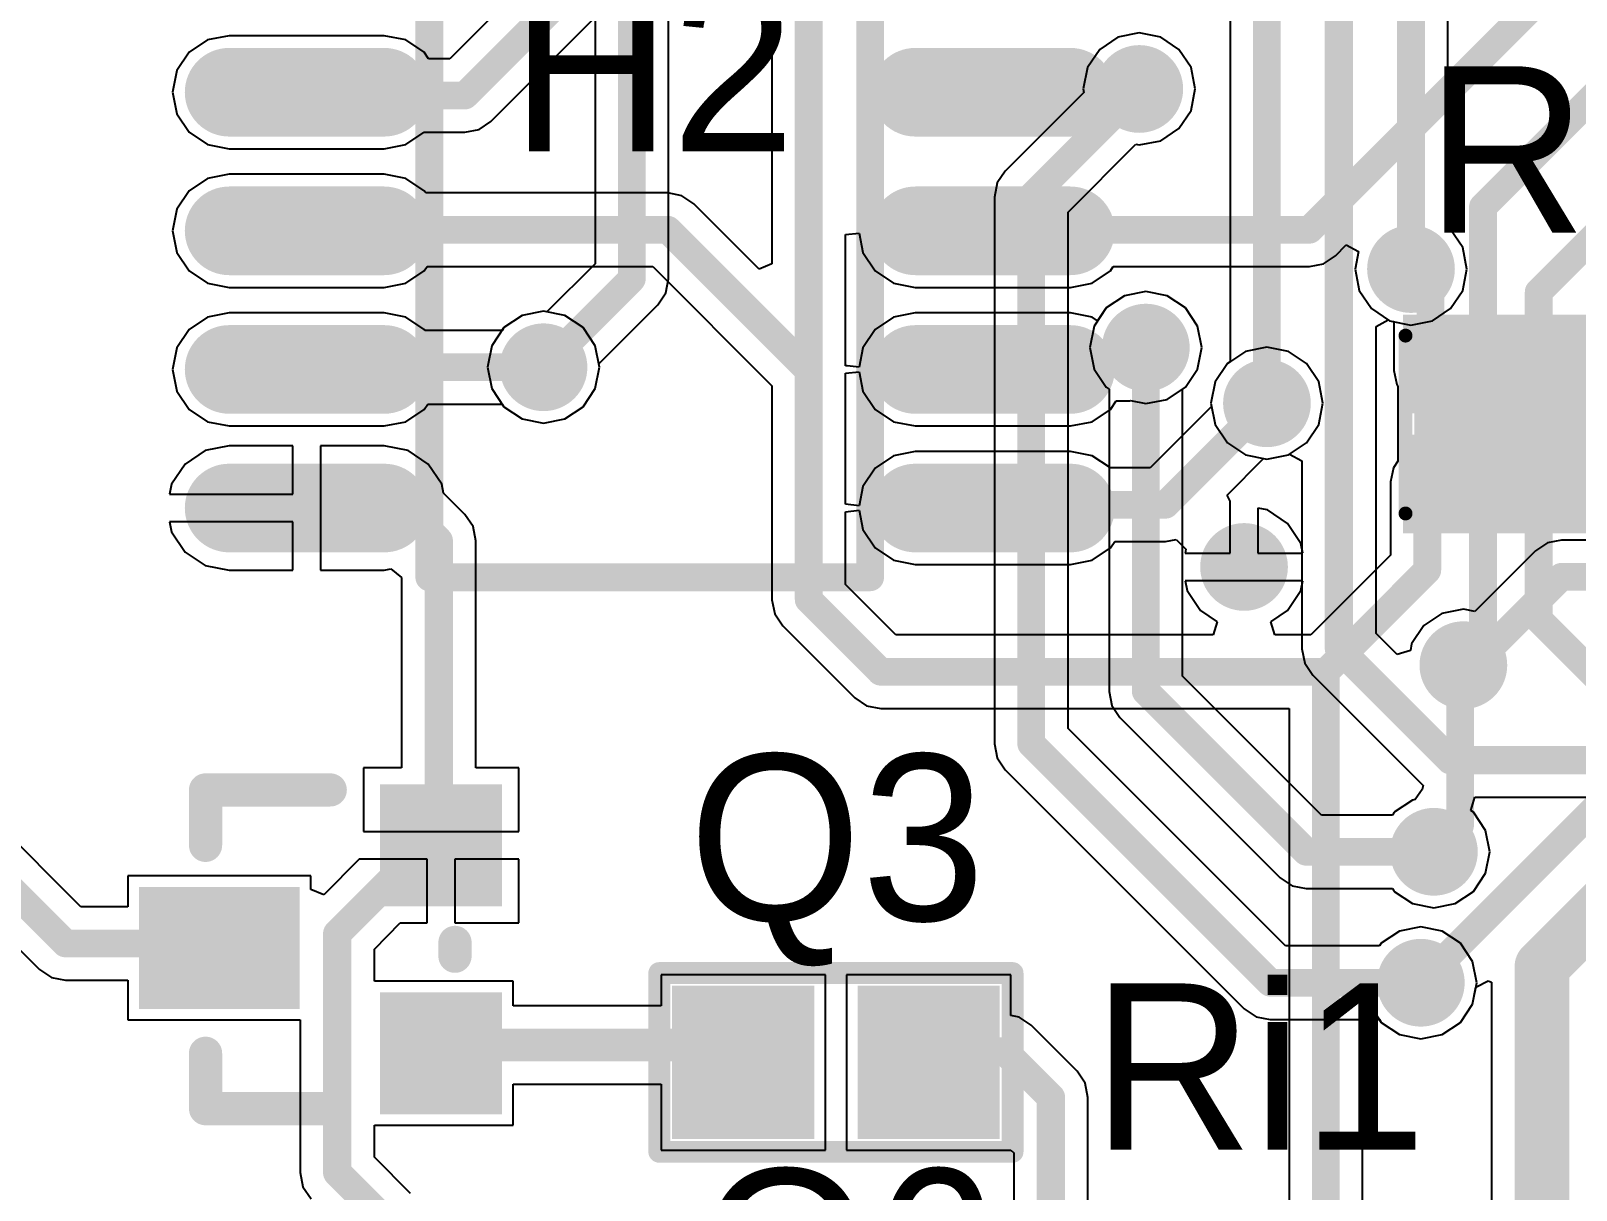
# Model space of a CAD drawing. Extents: x 60 to 151, y 116 to 276.
# Drawn here: x 99.8 to 113.97, y 169.52 to 180.14 of the extents above; entities that cross this region are included whole.
import ezdxf

# ---------------------------------------------------------------- set-up
doc = ezdxf.new("R2010")
doc.units = 0
doc.header["$MEASUREMENT"] = 0
doc.layers.get('0').update_dxf_attribs({"linetype": 'CONTINUOUS'})
for name, color, linetype in [('BOTTOMLAYER', 5, 'CONTINUOUS'), ('BOTTOMSOLDER', 6, 'CONTINUOUS'), ('MULTILAYER', 9, 'CONTINUOUS'), ('TOPLAYER', 1, 'CONTINUOUS'), ('TOPOVERLAY', 2, 'CONTINUOUS'), ('TOPPASTE', 8, 'CONTINUOUS'), ('TOPSOLDER', 216, 'CONTINUOUS'), ('VIAHOLELAYER', 16, 'CONTINUOUS')]:
    doc.layers.add(name, color=color, linetype=linetype)

# ---------------------------------------------------------------- blocks, each defined once
blk = doc.blocks.new('___23__49')
at = {"layer": 'TOPLAYER'}
for points in [[(-0.508, -0.635), (0.406, -0.635), (-0.508, 0.635), (0.406, 0.635)], [(-1.473, -2.489), (-0.559, -2.489), (-1.473, -1.575), (-0.559, -1.575)], [(0.432, -2.489), (1.346, -2.489), (0.432, -1.575), (1.346, -1.575)]]:
    blk.add_solid(points, dxfattribs=at)
at = {"layer": 'TOPOVERLAY', "const_width": 0.305}
for points in [[(-1.524, 0.127), (-1.524, -1.016)], [(-1.524, 0.127), (-1.016, 0.127)], [(0.889, 0.127), (1.397, 0.127)], [(1.397, 0.127), (1.397, -1.016)], [(-0.127, -2.159), (0, -2.159)]]:
    blk.add_lwpolyline(points, dxfattribs=at)
at = {"layer": 'TOPOVERLAY', "const_width": 0.152}
for points in [[(-1.6, 0.127, 1), (-1.448, 0.127, 1)], [(-1.6, 0.127, 1), (-1.448, 0.127, 1)], [(-1.092, 0.127, 1), (-0.94, 0.127, 1)], [(0.813, 0.127, 1), (0.965, 0.127, 1)], [(1.321, 0.127, 1), (1.473, 0.127, 1)], [(1.321, 0.127, 1), (1.473, 0.127, 1)], [(-1.6, -1.016, 1), (-1.448, -1.016, 1)], [(1.321, -1.016, 1), (1.473, -1.016, 1)], [(-0.203, -2.159, 1), (-0.051, -2.159, 1)], [(-0.076, -2.159, 1), (0.076, -2.159, 1)]]:
    blk.add_lwpolyline(points, format="xyb", close=True, dxfattribs=at)
at = {"layer": 'TOPPASTE'}
for points in [[(-0.508, -0.635), (0.406, -0.635), (-0.508, 0.635), (0.406, 0.635)], [(-1.473, -2.489), (-0.559, -2.489), (-1.473, -1.575), (-0.559, -1.575)], [(0.432, -2.489), (1.346, -2.489), (0.432, -1.575), (1.346, -1.575)]]:
    blk.add_solid(points, dxfattribs=at)
at = {"layer": 'TOPSOLDER'}
for points in [[(-0.61, -0.737), (0.508, -0.737), (-0.61, 0.737), (0.508, 0.737)], [(-1.575, -2.591), (-0.457, -2.591), (-1.575, -1.473), (-0.457, -1.473)], [(0.33, -2.591), (1.448, -2.591), (0.33, -1.473), (1.448, -1.473)]]:
    blk.add_solid(points, dxfattribs=at)
blk = doc.blocks.new('0603__53')
at = {"layer": 'TOPLAYER'}
for points in [[(-0.55, -0.6), (0.55, -0.6), (-0.55, 0.6), (0.55, 0.6)], [(1.15, -0.6), (2.25, -0.6), (1.15, 0.6), (2.25, 0.6)]]:
    blk.add_solid(points, dxfattribs=at)
at = {"layer": 'TOPOVERLAY', "const_width": 0.2}
for points in [[(-0.769, 0.819), (-0.769, -0.819)], [(2.469, 0.819), (-0.769, 0.819)], [(2.469, 0.819), (2.469, -0.819)], [(2.469, -0.819), (-0.769, -0.819)]]:
    blk.add_lwpolyline(points, dxfattribs=at)
at = {"layer": 'TOPOVERLAY', "const_width": 0.1}
for points in [[(-0.819, 0.819, 1), (-0.719, 0.819, 1)], [(-0.819, 0.819, 1), (-0.719, 0.819, 1)], [(2.419, 0.819, 1), (2.519, 0.819, 1)], [(2.419, 0.819, 1), (2.519, 0.819, 1)], [(-0.819, -0.819, 1), (-0.719, -0.819, 1)], [(-0.819, -0.819, 1), (-0.719, -0.819, 1)], [(2.419, -0.819, 1), (2.519, -0.819, 1)], [(2.419, -0.819, 1), (2.519, -0.819, 1)]]:
    blk.add_lwpolyline(points, format="xyb", close=True, dxfattribs=at)
at = {"layer": 'TOPPASTE'}
for points in [[(-0.55, -0.6), (0.55, -0.6), (-0.55, 0.6), (0.55, 0.6)], [(1.15, -0.6), (2.25, -0.6), (1.15, 0.6), (2.25, 0.6)]]:
    blk.add_solid(points, dxfattribs=at)
at = {"layer": 'TOPSOLDER'}
for points in [[(-0.652, -0.702), (0.652, -0.702), (-0.652, 0.702), (0.652, 0.702)], [(1.048, -0.702), (2.352, -0.702), (1.048, 0.702), (2.352, 0.702)]]:
    blk.add_solid(points, dxfattribs=at)
blk = doc.blocks.new('____14_97')
at = {"layer": 'TOPLAYER', "const_width": 0.61}
for points in [[(0.711, 0), (-0.711, 0)], [(6.999, 0), (5.577, 0)], [(0.711, -1.27), (-0.711, -1.27)], [(6.999, -1.27), (5.577, -1.27)], [(0.711, -2.54), (-0.711, -2.54)], [(6.999, -2.54), (5.577, -2.54)], [(0.711, -3.81), (-0.711, -3.81)], [(6.999, -3.81), (5.577, -3.81)], [(0.711, -5.08), (-0.711, -5.08)], [(6.999, -5.08), (5.577, -5.08)], [(0.711, -6.35), (-0.711, -6.35)], [(6.999, -6.35), (5.577, -6.35)], [(0.711, -7.62), (-0.711, -7.62)], [(6.999, -7.62), (5.577, -7.62)]]:
    blk.add_lwpolyline(points, dxfattribs=at)
at = {"layer": 'TOPLAYER', "const_width": 0.305}
for points in [[(-0.864, 0, 1), (-0.559, 0, 1)], [(0.559, 0, 1), (0.864, 0, 1)], [(5.424, 0, 1), (5.729, 0, 1)], [(6.847, 0, 1), (7.152, 0, 1)], [(-0.864, -1.27, 1), (-0.559, -1.27, 1)], [(0.559, -1.27, 1), (0.864, -1.27, 1)], [(5.424, -1.27, 1), (5.729, -1.27, 1)], [(6.847, -1.27, 1), (7.152, -1.27, 1)], [(-0.864, -2.54, 1), (-0.559, -2.54, 1)], [(0.559, -2.54, 1), (0.864, -2.54, 1)], [(5.424, -2.54, 1), (5.729, -2.54, 1)], [(6.847, -2.54, 1), (7.152, -2.54, 1)], [(-0.864, -3.81, 1), (-0.559, -3.81, 1)], [(0.559, -3.81, 1), (0.864, -3.81, 1)], [(5.424, -3.81, 1), (5.729, -3.81, 1)], [(6.847, -3.81, 1), (7.152, -3.81, 1)], [(-0.864, -5.08, 1), (-0.559, -5.08, 1)], [(0.559, -5.08, 1), (0.864, -5.08, 1)], [(5.424, -5.08, 1), (5.729, -5.08, 1)], [(6.847, -5.08, 1), (7.152, -5.08, 1)], [(-0.864, -6.35, 1), (-0.559, -6.35, 1)], [(0.559, -6.35, 1), (0.864, -6.35, 1)], [(5.424, -6.35, 1), (5.729, -6.35, 1)], [(6.847, -6.35, 1), (7.152, -6.35, 1)], [(-0.864, -7.62, 1), (-0.559, -7.62, 1)], [(0.559, -7.62, 1), (0.864, -7.62, 1)], [(5.424, -7.62, 1), (5.729, -7.62, 1)], [(6.847, -7.62, 1), (7.152, -7.62, 1)]]:
    blk.add_lwpolyline(points, format="xyb", close=True, dxfattribs=at)
at = {"layer": 'TOPOVERLAY', "const_width": 0.254}
for points in [[(1.124, 0.635), (2.509, 0.635)], [(1.124, -8.255), (1.124, 0.635)], [(3.779, 0.635), (5.164, 0.635)], [(5.164, -8.255), (5.164, 0.635)], [(1.124, -8.255), (5.164, -8.255)]]:
    blk.add_lwpolyline(points, dxfattribs=at)
at = {"layer": 'TOPOVERLAY', "const_width": 0.127}
for points in [[(1.06, 0.635, 1), (1.187, 0.635, 1)], [(1.06, 0.635, 1), (1.187, 0.635, 1)], [(2.445, 0.635, 1), (2.572, 0.635, 1)], [(2.445, 0.635, 1), (2.572, 0.635, 1)], [(3.715, 0.635, 1), (3.842, 0.635, 1)], [(3.715, 0.635, 1), (3.842, 0.635, 1)], [(5.1, 0.635, 1), (5.227, 0.635, 1)], [(5.1, 0.635, 1), (5.227, 0.635, 1)], [(1.06, -8.255, 1), (1.187, -8.255, 1)], [(1.06, -8.255, 1), (1.187, -8.255, 1)], [(5.1, -8.255, 1), (5.227, -8.255, 1)], [(5.1, -8.255, 1), (5.227, -8.255, 1)]]:
    blk.add_lwpolyline(points, format="xyb", close=True, dxfattribs=at)
at = {"layer": 'TOPOVERLAY', "const_width": 0.254}
blk.add_lwpolyline([(3.779, 0.635, -1), (2.509, 0.635)], format="xyb", dxfattribs=at)
at = {"layer": 'TOPPASTE', "const_width": 0.61}
for points in [[(0.711, 0), (-0.711, 0)], [(6.999, 0), (5.577, 0)], [(0.711, -1.27), (-0.711, -1.27)], [(6.999, -1.27), (5.577, -1.27)], [(0.711, -2.54), (-0.711, -2.54)], [(6.999, -2.54), (5.577, -2.54)], [(0.711, -3.81), (-0.711, -3.81)], [(6.999, -3.81), (5.577, -3.81)], [(0.711, -5.08), (-0.711, -5.08)], [(6.999, -5.08), (5.577, -5.08)], [(0.711, -6.35), (-0.711, -6.35)], [(6.999, -6.35), (5.577, -6.35)], [(0.711, -7.62), (-0.711, -7.62)], [(6.999, -7.62), (5.577, -7.62)]]:
    blk.add_lwpolyline(points, dxfattribs=at)
at = {"layer": 'TOPPASTE', "const_width": 0.305}
for points in [[(-0.864, 0, 1), (-0.559, 0, 1)], [(0.559, 0, 1), (0.864, 0, 1)], [(5.424, 0, 1), (5.729, 0, 1)], [(6.847, 0, 1), (7.152, 0, 1)], [(-0.864, -1.27, 1), (-0.559, -1.27, 1)], [(0.559, -1.27, 1), (0.864, -1.27, 1)], [(5.424, -1.27, 1), (5.729, -1.27, 1)], [(6.847, -1.27, 1), (7.152, -1.27, 1)], [(-0.864, -2.54, 1), (-0.559, -2.54, 1)], [(0.559, -2.54, 1), (0.864, -2.54, 1)], [(5.424, -2.54, 1), (5.729, -2.54, 1)], [(6.847, -2.54, 1), (7.152, -2.54, 1)], [(-0.864, -3.81, 1), (-0.559, -3.81, 1)], [(0.559, -3.81, 1), (0.864, -3.81, 1)], [(5.424, -3.81, 1), (5.729, -3.81, 1)], [(6.847, -3.81, 1), (7.152, -3.81, 1)], [(-0.864, -5.08, 1), (-0.559, -5.08, 1)], [(0.559, -5.08, 1), (0.864, -5.08, 1)], [(5.424, -5.08, 1), (5.729, -5.08, 1)], [(6.847, -5.08, 1), (7.152, -5.08, 1)], [(-0.864, -6.35, 1), (-0.559, -6.35, 1)], [(0.559, -6.35, 1), (0.864, -6.35, 1)], [(5.424, -6.35, 1), (5.729, -6.35, 1)], [(6.847, -6.35, 1), (7.152, -6.35, 1)], [(-0.864, -7.62, 1), (-0.559, -7.62, 1)], [(0.559, -7.62, 1), (0.864, -7.62, 1)], [(5.424, -7.62, 1), (5.729, -7.62, 1)], [(6.847, -7.62, 1), (7.152, -7.62, 1)]]:
    blk.add_lwpolyline(points, format="xyb", close=True, dxfattribs=at)
at = {"layer": 'TOPSOLDER', "const_width": 0.813}
for points in [[(0.711, 0), (-0.711, 0)], [(6.999, 0), (5.577, 0)], [(0.711, -1.27), (-0.711, -1.27)], [(6.999, -1.27), (5.577, -1.27)], [(0.711, -2.54), (-0.711, -2.54)], [(6.999, -2.54), (5.577, -2.54)], [(0.711, -3.81), (-0.711, -3.81)], [(6.999, -3.81), (5.577, -3.81)], [(0.711, -5.08), (-0.711, -5.08)], [(6.999, -5.08), (5.577, -5.08)], [(0.711, -6.35), (-0.711, -6.35)], [(6.999, -6.35), (5.577, -6.35)], [(0.711, -7.62), (-0.711, -7.62)], [(6.999, -7.62), (5.577, -7.62)]]:
    blk.add_lwpolyline(points, dxfattribs=at)
at = {"layer": 'TOPSOLDER', "const_width": 0.406}
for points in [[(-0.914, 0, 1), (-0.508, 0, 1)], [(0.508, 0, 1), (0.914, 0, 1)], [(5.374, 0, 1), (5.78, 0, 1)], [(6.796, 0, 1), (7.202, 0, 1)], [(-0.914, -1.27, 1), (-0.508, -1.27, 1)], [(0.508, -1.27, 1), (0.914, -1.27, 1)], [(5.374, -1.27, 1), (5.78, -1.27, 1)], [(6.796, -1.27, 1), (7.202, -1.27, 1)], [(-0.914, -2.54, 1), (-0.508, -2.54, 1)], [(0.508, -2.54, 1), (0.914, -2.54, 1)], [(5.374, -2.54, 1), (5.78, -2.54, 1)], [(6.796, -2.54, 1), (7.202, -2.54, 1)], [(-0.914, -3.81, 1), (-0.508, -3.81, 1)], [(0.508, -3.81, 1), (0.914, -3.81, 1)], [(5.374, -3.81, 1), (5.78, -3.81, 1)], [(6.796, -3.81, 1), (7.202, -3.81, 1)], [(-0.914, -5.08, 1), (-0.508, -5.08, 1)], [(0.508, -5.08, 1), (0.914, -5.08, 1)], [(5.374, -5.08, 1), (5.78, -5.08, 1)], [(6.796, -5.08, 1), (7.202, -5.08, 1)], [(-0.914, -6.35, 1), (-0.508, -6.35, 1)], [(0.508, -6.35, 1), (0.914, -6.35, 1)], [(5.374, -6.35, 1), (5.78, -6.35, 1)], [(6.796, -6.35, 1), (7.202, -6.35, 1)], [(-0.914, -7.62, 1), (-0.508, -7.62, 1)], [(0.508, -7.62, 1), (0.914, -7.62, 1)], [(5.374, -7.62, 1), (5.78, -7.62, 1)], [(6.796, -7.62, 1), (7.202, -7.62, 1)]]:
    blk.add_lwpolyline(points, format="xyb", close=True, dxfattribs=at)
blk = doc.blocks.new('RR0402_4R8__100')
at = {"layer": 'TOPLAYER'}
for points in [[(-0.35, -0.15), (0.35, -0.15), (-0.35, 0.15), (0.35, 0.15)], [(0.75, -0.15), (1.45, -0.15), (0.75, 0.15), (1.45, 0.15)], [(-0.35, -0.65), (0.35, -0.65), (-0.35, -0.35), (0.35, -0.35)], [(0.75, -0.65), (1.45, -0.65), (0.75, -0.35), (1.45, -0.35)], [(-0.35, -1.15), (0.35, -1.15), (-0.35, -0.85), (0.35, -0.85)], [(0.75, -1.15), (1.45, -1.15), (0.75, -0.85), (1.45, -0.85)], [(-0.35, -1.65), (0.35, -1.65), (-0.35, -1.35), (0.35, -1.35)], [(0.75, -1.65), (1.45, -1.65), (0.75, -1.35), (1.45, -1.35)]]:
    blk.add_solid(points, dxfattribs=at)
at = {"layer": 'TOPOVERLAY', "const_width": 0.127}
for points in [[(-0.27, 0.23), (1.36, 0.23)], [(-0.26, -1.72), (1.37, -1.72)]]:
    blk.add_lwpolyline(points, dxfattribs=at)
at = {"layer": 'TOPOVERLAY', "const_width": 0.0635}
for points in [[(-0.302, 0.23, 1), (-0.238, 0.23, 1)], [(1.328, 0.23, 1), (1.392, 0.23, 1)], [(-0.292, -1.72, 1), (-0.228, -1.72, 1)], [(1.338, -1.72, 1), (1.402, -1.72, 1)]]:
    blk.add_lwpolyline(points, format="xyb", close=True, dxfattribs=at)
at = {"layer": 'TOPOVERLAY'}
blk.add_solid([(0.41, -1.65), (0.69, -1.65), (0.41, 0.15), (0.69, 0.15)], dxfattribs=at)
at = {"layer": 'TOPPASTE'}
for points in [[(-0.35, -0.15), (0.35, -0.15), (-0.35, 0.15), (0.35, 0.15)], [(0.75, -0.15), (1.45, -0.15), (0.75, 0.15), (1.45, 0.15)], [(-0.35, -0.65), (0.35, -0.65), (-0.35, -0.35), (0.35, -0.35)], [(0.75, -0.65), (1.45, -0.65), (0.75, -0.35), (1.45, -0.35)], [(-0.35, -1.15), (0.35, -1.15), (-0.35, -0.85), (0.35, -0.85)], [(0.75, -1.15), (1.45, -1.15), (0.75, -0.85), (1.45, -0.85)], [(-0.35, -1.65), (0.35, -1.65), (-0.35, -1.35), (0.35, -1.35)], [(0.75, -1.65), (1.45, -1.65), (0.75, -1.35), (1.45, -1.35)]]:
    blk.add_solid(points, dxfattribs=at)
at = {"layer": 'TOPSOLDER'}
for points in [[(-0.452, -0.252), (0.452, -0.252), (-0.452, 0.252), (0.452, 0.252)], [(0.648, -0.252), (1.552, -0.252), (0.648, 0.252), (1.552, 0.252)], [(-0.452, -0.752), (0.452, -0.752), (-0.452, -0.248), (0.452, -0.248)], [(0.648, -0.752), (1.552, -0.752), (0.648, -0.248), (1.552, -0.248)], [(-0.452, -1.252), (0.452, -1.252), (-0.452, -0.748), (0.452, -0.748)], [(0.648, -1.252), (1.552, -1.252), (0.648, -0.748), (1.552, -0.748)], [(-0.452, -1.752), (0.452, -1.752), (-0.452, -1.248), (0.452, -1.248)], [(0.648, -1.752), (1.552, -1.752), (0.648, -1.248), (1.552, -1.248)]]:
    blk.add_solid(points, dxfattribs=at)

msp = doc.modelspace()

# ---------------------------------------------------------------- linework, layer by layer
at = {"layer": 'BOTTOMLAYER'}
for p, q in [((104.975, 188.316), (104.975, 178.005)), ((105.649, 177.866), (105.649, 188.316)), ((112.789, 178.336), (112.789, 187.796)), ((110.795, 181.496), (110.795, 177.106)), ((109.766, 180.08), (109.599, 179.969)), ((109.962, 180.119), (109.766, 180.08)), ((110.158, 180.08), (109.962, 180.119)), ((110.325, 179.969), (110.158, 180.08)), ((109.599, 179.969), (109.488, 179.802)), ((110.436, 179.802), (110.325, 179.969)), ((109.488, 179.802), (109.449, 179.606)), ((110.475, 179.606), (110.436, 179.802)), ((109.455, 179.575), (108.734, 178.854)), ((109.449, 179.606), (109.455, 179.575)), ((110.436, 179.41), (110.475, 179.606)), ((110.325, 179.243), (110.436, 179.41)), ((109.962, 179.093), (110.158, 179.132)), ((110.158, 179.132), (110.325, 179.243)), ((109.309, 178.477), (109.931, 179.099)), ((109.931, 179.099), (109.962, 179.093)), ((108.734, 178.854), (108.661, 178.745)), ((108.661, 178.745), (108.635, 178.616)), ((108.635, 178.616), (108.635, 173.606)), ((109.309, 173.745), (109.309, 178.477)), ((112.815, 178.319), (112.789, 178.336)), ((112.926, 178.152), (112.815, 178.319)), ((112.965, 177.956), (112.926, 178.152)), ((104.975, 178.005), (104.533, 177.563)), ((105.623, 177.737), (105.649, 177.866)), ((112.926, 177.76), (112.965, 177.956)), ((105.55, 177.628), (105.623, 177.737)), ((110.022, 177.749), (109.826, 177.71)), ((110.218, 177.71), (110.022, 177.749)), ((112.815, 177.593), (112.926, 177.76)), ((105.009, 177.087), (105.55, 177.628)), ((105.55, 177.628), (105.55, 177.628)), ((105.55, 177.628), (105.55, 177.628)), ((109.659, 177.599), (109.548, 177.432)), ((109.826, 177.71), (109.659, 177.599)), ((110.385, 177.599), (110.218, 177.71)), ((110.496, 177.432), (110.385, 177.599)), ((112.648, 177.482), (112.815, 177.593)), ((104.306, 177.53), (104.139, 177.419)), ((104.502, 177.569), (104.306, 177.53)), ((104.533, 177.563), (104.502, 177.569)), ((109.548, 177.432), (109.509, 177.236)), ((110.535, 177.236), (110.496, 177.432)), ((112.132, 177.43), (112.244, 177.49)), ((112.244, 177.49), (112.256, 177.482)), ((112.256, 177.482), (112.452, 177.443)), ((112.452, 177.443), (112.648, 177.482)), ((104.139, 177.419), (104.028, 177.252)), ((112.132, 174.617), (112.132, 177.43)), ((104.028, 177.252), (103.989, 177.056)), ((109.509, 177.236), (109.548, 177.04)), ((110.496, 177.04), (110.535, 177.236)), ((103.989, 177.056), (104.028, 176.86)), ((104.976, 176.86), (105.015, 177.056)), ((105.015, 177.056), (105.009, 177.087)), ((109.548, 177.04), (109.659, 176.873)), ((110.385, 176.873), (110.496, 177.04)), ((110.769, 177.089), (110.658, 176.922)), ((110.795, 177.106), (110.769, 177.089)), ((109.659, 176.873), (109.685, 176.856)), ((110.359, 176.856), (110.385, 176.873)), ((110.658, 176.922), (110.619, 176.726)), ((104.028, 176.86), (104.139, 176.693)), ((104.865, 176.693), (104.976, 176.86)), ((109.685, 176.856), (109.685, 174.086)), ((110.359, 174.225), (110.359, 176.856)), ((110.619, 176.726), (110.658, 176.53)), ((104.139, 176.693), (104.306, 176.582)), ((104.698, 176.582), (104.865, 176.693)), ((104.306, 176.582), (104.502, 176.543)), ((104.502, 176.543), (104.698, 176.582)), ((110.658, 176.53), (110.769, 176.363)), ((110.769, 176.363), (110.936, 176.252)), ((110.936, 176.252), (111.132, 176.213)), ((111.132, 176.213), (111.328, 176.252)), ((111.328, 176.252), (111.34, 176.26)), ((111.34, 176.26), (111.452, 176.2)), ((111.452, 176.2), (111.452, 174.476)), ((113.832, 175.473), (113.703, 175.447)), ((115.835, 175.473), (113.832, 175.473)), ((113.594, 175.374), (113.038, 174.818)), ((113.703, 175.447), (113.594, 175.374)), ((112.736, 174.8), (112.569, 174.689)), ((112.932, 174.839), (112.736, 174.8)), ((113.038, 174.818), (112.932, 174.839)), ((112.324, 174.424), (112.132, 174.617)), ((112.569, 174.689), (112.458, 174.522)), ((111.452, 174.476), (111.478, 174.346)), ((112.446, 174.461), (112.324, 174.424)), ((112.458, 174.522), (112.446, 174.461)), ((111.478, 174.346), (111.552, 174.236)), ((111.631, 172.953), (110.359, 174.225)), ((111.552, 174.236), (112.564, 173.224)), ((109.685, 174.086), (109.711, 173.957)), ((109.711, 173.957), (109.784, 173.848)), ((109.784, 173.848), (109.784, 173.848)), ((109.784, 173.848), (109.784, 173.848)), ((109.784, 173.848), (111.254, 172.378)), ((111.301, 171.753), (109.309, 173.745)), ((108.635, 173.606), (108.661, 173.477)), ((108.661, 173.477), (108.734, 173.368)), ((108.734, 173.368), (108.734, 173.368)), ((108.734, 173.368), (108.734, 173.368)), ((108.734, 173.368), (108.734, 173.368)), ((108.734, 173.368), (110.924, 171.178)), ((112.553, 173.187), (112.491, 173.095)), ((112.564, 173.224), (112.553, 173.187)), ((112.466, 173.09), (112.299, 172.979)), ((112.491, 173.095), (112.466, 173.09)), ((113.001, 172.995), (113.038, 173.116)), ((113.038, 173.116), (114.762, 173.116)), ((112.282, 172.953), (111.631, 172.953)), ((112.299, 172.979), (112.282, 172.953)), ((113.025, 172.979), (113.001, 172.995)), ((113.136, 172.812), (113.025, 172.979)), ((113.175, 172.616), (113.136, 172.812)), ((113.136, 172.42), (113.175, 172.616)), ((111.254, 172.378), (111.254, 172.378)), ((111.254, 172.378), (111.254, 172.378)), ((111.254, 172.378), (111.254, 172.378)), ((111.254, 172.378), (111.254, 172.378)), ((111.254, 172.378), (111.363, 172.305)), ((113.025, 172.253), (113.136, 172.42)), ((111.363, 172.305), (111.492, 172.279)), ((111.492, 172.279), (112.282, 172.279)), ((112.282, 172.279), (112.299, 172.253)), ((112.299, 172.253), (112.466, 172.142)), ((112.858, 172.142), (113.025, 172.253)), ((112.466, 172.142), (112.662, 172.103)), ((112.662, 172.103), (112.858, 172.142)), ((112.542, 171.929), (112.346, 171.89)), ((112.738, 171.89), (112.542, 171.929)), ((112.179, 171.779), (112.162, 171.753)), ((112.346, 171.89), (112.179, 171.779)), ((112.905, 171.779), (112.738, 171.89)), ((113.016, 171.612), (112.905, 171.779)), ((112.162, 171.753), (111.301, 171.753)), ((113.055, 171.416), (113.016, 171.612)), ((113.016, 171.22), (113.055, 171.416)), ((112.905, 171.053), (113.016, 171.22)), ((110.924, 171.178), (110.924, 171.178)), ((110.924, 171.178), (110.924, 171.178)), ((110.924, 171.178), (110.924, 171.178)), ((110.924, 171.178), (110.924, 171.178)), ((110.924, 171.178), (110.924, 171.178)), ((110.924, 171.178), (110.924, 171.178)), ((110.924, 171.178), (110.924, 171.178)), ((110.924, 171.178), (110.924, 171.178)), ((110.924, 171.178), (110.924, 171.178)), ((110.924, 171.178), (110.924, 171.178)), ((110.924, 171.178), (110.924, 171.178)), ((110.924, 171.178), (111.033, 171.105)), ((111.033, 171.105), (111.162, 171.079)), ((111.162, 171.079), (112.162, 171.079)), ((112.162, 171.079), (112.179, 171.053)), ((112.179, 171.053), (112.346, 170.942)), ((112.346, 170.942), (112.542, 170.903)), ((112.542, 170.903), (112.738, 170.942)), ((112.738, 170.942), (112.905, 171.053))]:
    msp.add_line(p, q, dxfattribs=at)
for points, const_width in [([(105.312, 177.866), (105.312, 188.696)], 0.254), ([(112.452, 177.956), (112.452, 187.796)], 0.254), ([(111.792, 174.476), (111.792, 182.726)], 0.26), ([(111.132, 176.726), (111.132, 181.856)], 0.254), ([(108.972, 178.616), (109.962, 179.606)], 0.254), ([(108.972, 173.606), (108.972, 178.616)], 0.254), ([(104.502, 177.056), (105.312, 177.866)], 0.254), ([(110.022, 174.086), (110.022, 177.236)], 0.254), ([(113.022, 174.326), (113.832, 175.136)], 0.254), ([(113.832, 175.136), (116.172, 175.136)], 0.254), ([(111.792, 174.476), (112.812, 173.456)], 0.26), ([(112.932, 174.326), (113.022, 174.326)], 0.254), ([(110.022, 174.086), (111.492, 172.616)], 0.254), ([(108.972, 173.606), (111.162, 171.416)], 0.254), ([(112.812, 173.456), (114.762, 173.456)], 0.26), ([(111.492, 172.616), (112.662, 172.616)], 0.254), ([(111.162, 171.416), (112.542, 171.416)], 0.254)]:
    msp.add_lwpolyline(points, dxfattribs=dict(at, const_width=const_width))
for points, const_width in [([(109.812, 179.606, 1), (110.112, 179.606, 1)], 0.3), ([(109.899, 179.606, 1), (110.026, 179.606, 1)], 0.127), ([(108.908, 178.616, 1), (109.035, 178.616, 1)], 0.127), ([(108.908, 178.616, 1), (109.035, 178.616, 1)], 0.127), ([(112.302, 177.956, 1), (112.602, 177.956, 1)], 0.3), ([(112.389, 177.956, 1), (112.516, 177.956, 1)], 0.127), ([(105.248, 177.866, 1), (105.375, 177.866, 1)], 0.127), ([(105.248, 177.866, 1), (105.375, 177.866, 1)], 0.127), ([(109.872, 177.236, 1), (110.172, 177.236, 1)], 0.3), ([(104.352, 177.056, 1), (104.652, 177.056, 1)], 0.3), ([(109.958, 177.236, 1), (110.085, 177.236, 1)], 0.127), ([(104.439, 177.056, 1), (104.566, 177.056, 1)], 0.127), ([(110.982, 176.726, 1), (111.282, 176.726, 1)], 0.3), ([(111.069, 176.726, 1), (111.196, 176.726, 1)], 0.127), ([(110.772, 175.226, 1), (111.072, 175.226, 1)], 0.3), ([(113.768, 175.136, 1), (113.895, 175.136, 1)], 0.127), ([(113.768, 175.136, 1), (113.895, 175.136, 1)], 0.127), ([(111.727, 174.476, 1), (111.857, 174.476, 1)], 0.13), ([(111.727, 174.476, 1), (111.857, 174.476, 1)], 0.13), ([(112.782, 174.326, 1), (113.082, 174.326, 1)], 0.3), ([(112.868, 174.326, 1), (112.995, 174.326, 1)], 0.127), ([(112.958, 174.326, 1), (113.085, 174.326, 1)], 0.127), ([(112.958, 174.326, 1), (113.085, 174.326, 1)], 0.127), ([(109.958, 174.086, 1), (110.085, 174.086, 1)], 0.127), ([(109.958, 174.086, 1), (110.085, 174.086, 1)], 0.127), ([(108.908, 173.606, 1), (109.035, 173.606, 1)], 0.127), ([(108.908, 173.606, 1), (109.035, 173.606, 1)], 0.127), ([(112.747, 173.456, 1), (112.877, 173.456, 1)], 0.13), ([(112.747, 173.456, 1), (112.877, 173.456, 1)], 0.13), ([(112.512, 172.616, 1), (112.812, 172.616, 1)], 0.3), ([(111.429, 172.616, 1), (111.556, 172.616, 1)], 0.127), ([(111.429, 172.616, 1), (111.556, 172.616, 1)], 0.127), ([(112.598, 172.616, 1), (112.725, 172.616, 1)], 0.127), ([(112.392, 171.416, 1), (112.692, 171.416, 1)], 0.3), ([(111.099, 171.416, 1), (111.226, 171.416, 1)], 0.127), ([(111.099, 171.416, 1), (111.226, 171.416, 1)], 0.127), ([(112.478, 171.416, 1), (112.605, 171.416, 1)], 0.127)]:
    msp.add_lwpolyline(points, format="xyb", close=True, dxfattribs=dict(at, const_width=const_width))
at = {"layer": 'BOTTOMSOLDER', "const_width": 0.402}
for points in [[(109.761, 179.606, 1), (110.163, 179.606, 1)], [(112.251, 177.956, 1), (112.653, 177.956, 1)], [(109.821, 177.236, 1), (110.223, 177.236, 1)], [(104.301, 177.056, 1), (104.703, 177.056, 1)], [(110.931, 176.726, 1), (111.333, 176.726, 1)], [(110.721, 175.226, 1), (111.123, 175.226, 1)], [(112.731, 174.326, 1), (113.133, 174.326, 1)], [(112.461, 172.616, 1), (112.863, 172.616, 1)], [(112.341, 171.416, 1), (112.743, 171.416, 1)]]:
    msp.add_lwpolyline(points, format="xyb", close=True, dxfattribs=at)
at = {"layer": 'MULTILAYER', "const_width": 0.3}
for points in [[(109.812, 179.606, 1), (110.112, 179.606, 1)], [(112.302, 177.956, 1), (112.602, 177.956, 1)], [(109.872, 177.236, 1), (110.172, 177.236, 1)], [(104.352, 177.056, 1), (104.652, 177.056, 1)], [(110.982, 176.726, 1), (111.282, 176.726, 1)], [(110.772, 175.226, 1), (111.072, 175.226, 1)], [(112.782, 174.326, 1), (113.082, 174.326, 1)], [(112.512, 172.616, 1), (112.812, 172.616, 1)], [(112.392, 171.416, 1), (112.692, 171.416, 1)]]:
    msp.add_lwpolyline(points, format="xyb", close=True, dxfattribs=at)
at = {"layer": 'TOPLAYER'}
for p, q in [((106.595, 184.619), (106.595, 178.005)), ((104.405, 180.645), (103.643, 179.883)), ((104.02, 179.308), (104.98, 180.268)), ((101.423, 180.055), (101.255, 179.942)), ((101.621, 180.094), (101.423, 180.055)), ((103.043, 180.094), (101.621, 180.094)), ((103.241, 180.055), (103.043, 180.094)), ((103.409, 179.942), (103.241, 180.055)), ((101.255, 179.942), (101.142, 179.774)), ((103.449, 179.883), (103.409, 179.942)), ((103.643, 179.883), (103.449, 179.883)), ((101.142, 179.774), (101.103, 179.576)), ((101.103, 179.576), (101.142, 179.378)), ((101.142, 179.378), (101.255, 179.21)), ((103.911, 179.235), (104.02, 179.308)), ((101.255, 179.21), (101.423, 179.097)), ((103.241, 179.097), (103.409, 179.209)), ((103.409, 179.209), (103.782, 179.209)), ((103.782, 179.209), (103.911, 179.235)), ((101.423, 179.097), (101.621, 179.058)), ((101.621, 179.058), (103.043, 179.058)), ((103.043, 179.058), (103.241, 179.097)), ((101.423, 178.785), (101.255, 178.672)), ((101.621, 178.824), (101.423, 178.785)), ((103.043, 178.824), (101.621, 178.824)), ((103.241, 178.785), (103.043, 178.824)), ((103.409, 178.672), (103.241, 178.785)), ((101.255, 178.672), (101.142, 178.504)), ((103.423, 178.653), (103.409, 178.672)), ((105.642, 178.653), (103.423, 178.653)), ((105.771, 178.627), (105.642, 178.653)), ((105.88, 178.554), (105.771, 178.627)), ((101.142, 178.504), (101.103, 178.306)), ((106.478, 177.956), (105.88, 178.554)), ((101.103, 178.306), (101.142, 178.108)), ((107.269, 178.272), (107.395, 178.285)), ((107.395, 178.285), (107.43, 178.108)), ((107.269, 177.07), (107.269, 178.272)), ((111.76, 178.078), (111.859, 178.177)), ((111.859, 178.177), (111.971, 178.117)), ((101.142, 178.108), (101.255, 177.94)), ((106.595, 178.005), (106.478, 177.956)), ((107.43, 178.108), (107.543, 177.94)), ((111.522, 177.979), (111.651, 178.005)), ((111.651, 178.005), (111.76, 178.078)), ((111.971, 178.117), (111.939, 177.956)), ((101.255, 177.94), (101.423, 177.827)), ((103.241, 177.827), (103.409, 177.94)), ((103.409, 177.94), (103.436, 177.979)), ((103.436, 177.979), (105.503, 177.979)), ((105.503, 177.979), (106.595, 176.887)), ((107.543, 177.94), (107.711, 177.827)), ((109.529, 177.827), (109.697, 177.94)), ((109.697, 177.94), (109.724, 177.979)), ((109.724, 177.979), (111.522, 177.979)), ((111.939, 177.956), (111.978, 177.76)), ((101.423, 177.827), (101.621, 177.788)), ((101.621, 177.788), (103.043, 177.788)), ((103.043, 177.788), (103.241, 177.827)), ((107.711, 177.827), (107.909, 177.788)), ((107.909, 177.788), (109.331, 177.788)), ((109.331, 177.788), (109.529, 177.827)), ((110.022, 177.749), (109.826, 177.71)), ((110.218, 177.71), (110.022, 177.749)), ((111.978, 177.76), (112.089, 177.593)), ((109.659, 177.599), (109.58, 177.481)), ((109.826, 177.71), (109.659, 177.599)), ((110.385, 177.599), (110.218, 177.71)), ((110.496, 177.432), (110.385, 177.599)), ((112.089, 177.593), (112.256, 177.482)), ((101.423, 177.515), (101.255, 177.402)), ((101.621, 177.554), (101.423, 177.515)), ((103.043, 177.554), (101.621, 177.554)), ((103.241, 177.515), (103.043, 177.554)), ((103.409, 177.402), (103.241, 177.515)), ((104.306, 177.53), (104.139, 177.419)), ((104.502, 177.569), (104.306, 177.53)), ((104.698, 177.53), (104.502, 177.569)), ((104.865, 177.419), (104.698, 177.53)), ((107.711, 177.515), (107.543, 177.402)), ((107.909, 177.554), (107.711, 177.515)), ((109.331, 177.554), (107.909, 177.554)), ((109.529, 177.515), (109.331, 177.554)), ((109.58, 177.481), (109.529, 177.515)), ((110.535, 177.236), (110.496, 177.432)), ((112.256, 177.482), (112.295, 177.474)), ((112.295, 177.474), (112.295, 177.026)), ((101.255, 177.402), (101.142, 177.234)), ((103.416, 177.393), (103.409, 177.402)), ((104.122, 177.393), (103.416, 177.393)), ((104.139, 177.419), (104.122, 177.393)), ((104.976, 177.252), (104.865, 177.419)), ((107.543, 177.402), (107.43, 177.234)), ((101.142, 177.234), (101.103, 177.036)), ((105.015, 177.056), (104.976, 177.252)), ((107.43, 177.234), (107.395, 177.057)), ((110.496, 177.04), (110.535, 177.236)), ((110.936, 177.2), (110.769, 177.089)), ((111.132, 177.239), (110.936, 177.2)), ((111.328, 177.2), (111.132, 177.239)), ((111.495, 177.089), (111.328, 177.2)), ((101.103, 177.036), (101.142, 176.838)), ((104.976, 176.86), (105.015, 177.056)), ((107.286, 177.068), (107.269, 177.07)), ((107.269, 177.002), (107.395, 177.015)), ((107.395, 177.057), (107.286, 177.068)), ((107.395, 177.015), (107.395, 177.015)), ((107.395, 177.015), (107.395, 177.015)), ((107.395, 177.015), (107.43, 176.838)), ((110.385, 176.873), (110.496, 177.04)), ((110.769, 177.089), (110.658, 176.922)), ((111.606, 176.922), (111.495, 177.089)), ((112.295, 177.026), (112.321, 176.897)), ((106.595, 176.887), (106.595, 174.926)), ((107.269, 175.8), (107.269, 177.002)), ((110.218, 176.762), (110.385, 176.873)), ((110.658, 176.922), (110.619, 176.726)), ((111.645, 176.726), (111.606, 176.922)), ((112.321, 176.897), (112.332, 176.881)), ((112.332, 176.881), (112.332, 176.586)), ((101.142, 176.838), (101.255, 176.67)), ((104.865, 176.693), (104.976, 176.86)), ((107.43, 176.838), (107.543, 176.67)), ((109.697, 176.67), (109.751, 176.749)), ((109.751, 176.749), (109.872, 176.749)), ((109.872, 176.749), (109.881, 176.751)), ((109.881, 176.751), (110.022, 176.723)), ((110.022, 176.723), (110.218, 176.762)), ((110.619, 176.726), (110.625, 176.695)), ((111.606, 176.53), (111.645, 176.726)), ((101.255, 176.67), (101.423, 176.557)), ((103.241, 176.557), (103.409, 176.67)), ((103.409, 176.67), (103.443, 176.719)), ((103.443, 176.719), (104.122, 176.719)), ((104.122, 176.719), (104.139, 176.693)), ((104.139, 176.693), (104.306, 176.582)), ((104.698, 176.582), (104.865, 176.693)), ((107.543, 176.67), (107.711, 176.557)), ((109.529, 176.557), (109.697, 176.67)), ((110.625, 176.695), (110.063, 176.133)), ((112.332, 176.586), (112.332, 176.586)), ((112.332, 176.586), (112.332, 176.486)), ((101.423, 176.557), (101.621, 176.518)), ((101.621, 176.518), (103.043, 176.518)), ((103.043, 176.518), (103.241, 176.557)), ((104.306, 176.582), (104.502, 176.543)), ((104.502, 176.543), (104.698, 176.582)), ((107.711, 176.557), (107.909, 176.518)), ((107.909, 176.518), (109.331, 176.518)), ((109.331, 176.518), (109.529, 176.557)), ((111.495, 176.363), (111.606, 176.53)), ((112.332, 176.486), (112.332, 176.486)), ((112.332, 176.486), (112.332, 176.196)), ((101.621, 176.336), (101.403, 176.292)), ((102.205, 176.336), (101.621, 176.336)), ((102.205, 175.893), (102.205, 176.336)), ((103.043, 176.336), (102.459, 176.336)), ((102.459, 176.336), (102.459, 175.766)), ((103.261, 176.292), (103.043, 176.336)), ((111.328, 176.252), (111.495, 176.363)), ((101.218, 176.169), (101.094, 175.984)), ((101.403, 176.292), (101.218, 176.169)), ((103.446, 176.169), (103.261, 176.292)), ((103.57, 175.984), (103.446, 176.169)), ((107.711, 176.245), (107.543, 176.132)), ((107.909, 176.284), (107.711, 176.245)), ((109.331, 176.284), (107.909, 176.284)), ((109.529, 176.245), (109.331, 176.284)), ((109.697, 176.133), (109.529, 176.245)), ((110.766, 175.884), (111.101, 176.219)), ((111.101, 176.219), (111.132, 176.213)), ((111.132, 176.213), (111.328, 176.252)), ((112.332, 176.196), (112.291, 176.135)), ((107.543, 176.132), (107.43, 175.964)), ((110.063, 176.133), (109.697, 176.133)), ((112.291, 176.135), (112.265, 176.006)), ((101.094, 175.984), (101.076, 175.893)), ((101.076, 175.893), (102.205, 175.893)), ((103.586, 175.903), (103.57, 175.984)), ((103.782, 175.706), (103.586, 175.903)), ((107.43, 175.964), (107.395, 175.787)), ((110.795, 175.829), (110.766, 175.884)), ((112.265, 176.006), (112.265, 175.335)), ((102.459, 175.766), (102.459, 175.196)), ((107.395, 175.787), (107.269, 175.8)), ((107.269, 175.732), (107.395, 175.745)), ((107.395, 175.745), (107.43, 175.568)), ((110.795, 175.353), (110.795, 175.829)), ((111.138, 175.748), (111.049, 175.766)), ((111.049, 175.766), (111.049, 175.353)), ((111.321, 175.625), (111.138, 175.748)), ((102.205, 175.639), (101.076, 175.639)), ((101.076, 175.639), (101.094, 175.548)), ((102.205, 175.196), (102.205, 175.639)), ((103.856, 175.596), (103.782, 175.706)), ((103.882, 175.466), (103.856, 175.596)), ((107.269, 175.065), (107.269, 175.732)), ((111.444, 175.442), (111.321, 175.625)), ((101.094, 175.548), (101.218, 175.363)), ((103.882, 173.386), (103.882, 175.466)), ((107.43, 175.568), (107.543, 175.4)), ((109.697, 175.4), (109.737, 175.459)), ((109.737, 175.459), (110.202, 175.459)), ((110.202, 175.459), (110.3, 175.479)), ((110.3, 175.479), (110.39, 175.389)), ((101.218, 175.363), (101.403, 175.24)), ((107.543, 175.4), (107.711, 175.287)), ((109.529, 175.287), (109.697, 175.4)), ((110.39, 175.389), (110.382, 175.353)), ((110.382, 175.353), (110.795, 175.353)), ((111.049, 175.353), (111.462, 175.353)), ((111.462, 175.353), (111.444, 175.442)), ((112.265, 175.335), (111.533, 174.603)), ((101.403, 175.24), (101.621, 175.196)), ((101.621, 175.196), (102.205, 175.196)), ((102.459, 175.196), (103.043, 175.196)), ((103.043, 175.196), (103.104, 175.208)), ((103.104, 175.208), (103.202, 175.128)), ((107.711, 175.287), (107.909, 175.248)), ((107.909, 175.248), (109.331, 175.248)), ((109.331, 175.248), (109.529, 175.287)), ((103.202, 175.128), (103.202, 173.386)), ((107.731, 174.603), (107.269, 175.065)), ((111.462, 175.099), (110.382, 175.099)), ((110.382, 175.099), (110.4, 175.01)), ((111.444, 175.01), (111.462, 175.099)), ((106.595, 174.926), (106.621, 174.797)), ((110.4, 175.01), (110.523, 174.827)), ((111.321, 174.827), (111.444, 175.01)), ((106.621, 174.797), (106.694, 174.688)), ((110.523, 174.827), (110.676, 174.724)), ((111.168, 174.724), (111.321, 174.827)), ((106.694, 174.688), (106.694, 174.688)), ((106.694, 174.688), (106.694, 174.688)), ((106.694, 174.688), (106.694, 174.688)), ((106.694, 174.688), (107.354, 174.028)), ((110.639, 174.603), (107.731, 174.603)), ((110.676, 174.724), (110.639, 174.603)), ((111.205, 174.603), (111.168, 174.724)), ((111.533, 174.603), (111.205, 174.603)), ((100.261, 172.113), (97.885, 174.489)), ((107.354, 174.028), (107.354, 174.028)), ((107.354, 174.028), (107.354, 174.028)), ((107.354, 174.028), (107.354, 174.028)), ((107.354, 174.028), (107.354, 174.028)), ((107.354, 174.028), (107.354, 174.028)), ((107.354, 174.028), (107.354, 174.028)), ((107.354, 174.028), (107.354, 174.028)), ((107.354, 174.028), (107.354, 174.028)), ((107.354, 174.028), (107.354, 174.028)), ((107.354, 174.028), (107.354, 174.028)), ((107.354, 174.028), (107.354, 174.028)), ((107.354, 174.028), (107.463, 173.955)), ((107.463, 173.955), (107.592, 173.929)), ((107.592, 173.929), (111.335, 173.929)), ((111.335, 173.929), (111.335, 166.876)), ((97.639, 173.783), (99.884, 171.538)), ((103.202, 173.386), (102.853, 173.386)), ((102.853, 173.386), (102.853, 172.802)), ((104.275, 173.386), (103.882, 173.386)), ((104.275, 172.802), (104.275, 173.386)), ((102.853, 172.802), (104.275, 172.802)), ((102.814, 172.548), (102.488, 172.222)), ((103.437, 172.548), (102.814, 172.548)), ((103.437, 171.964), (103.437, 172.548)), ((104.275, 172.548), (103.691, 172.548)), ((103.691, 172.548), (103.691, 171.964)), ((104.275, 171.964), (104.275, 172.548)), ((102.37, 172.396), (100.694, 172.396)), ((100.694, 172.396), (100.694, 172.113)), ((102.37, 172.271), (102.37, 172.396)), ((102.488, 172.222), (102.37, 172.271)), ((100.694, 172.113), (100.261, 172.113)), ((102.952, 171.725), (103.19, 171.964)), ((103.19, 171.964), (103.437, 171.964)), ((103.691, 171.964), (104.275, 171.964)), ((102.952, 171.43), (102.952, 171.725)), ((99.884, 171.538), (99.993, 171.465)), ((107.085, 171.489), (105.579, 171.489)), ((105.579, 171.489), (105.579, 171.206)), ((107.085, 169.883), (107.085, 171.489)), ((108.785, 171.489), (107.279, 171.489)), ((107.279, 171.489), (107.279, 169.883)), ((108.785, 171.115), (108.785, 171.489)), ((99.993, 171.465), (100.122, 171.439)), ((100.122, 171.439), (100.694, 171.439)), ((100.694, 171.439), (100.694, 171.075)), ((104.224, 171.43), (102.952, 171.43)), ((104.224, 171.206), (104.224, 171.43)), ((113.016, 171.22), (113.047, 171.375)), ((113.047, 171.375), (113.159, 171.435)), ((113.159, 171.435), (113.19, 171.422)), ((113.19, 171.422), (113.19, 160.316)), ((105.579, 171.206), (104.224, 171.206)), ((112.905, 171.053), (113.016, 171.22)), ((100.694, 171.075), (102.272, 171.075)), ((102.272, 171.075), (102.272, 169.676)), ((108.862, 171.1), (108.785, 171.115)), ((108.972, 171.026), (108.862, 171.1)), ((112.009, 171.09), (112.13, 171.127)), ((112.009, 166.876), (112.009, 171.09)), ((112.13, 171.127), (112.179, 171.053)), ((109.392, 170.606), (108.972, 171.026)), ((112.179, 171.053), (112.346, 170.942)), ((112.346, 170.942), (112.542, 170.903)), ((112.542, 170.903), (112.738, 170.942)), ((112.738, 170.942), (112.905, 171.053)), ((109.466, 170.496), (109.392, 170.606)), ((109.492, 170.366), (109.466, 170.496)), ((104.224, 170.11), (104.224, 170.486)), ((104.224, 170.486), (105.579, 170.486)), ((105.579, 170.486), (105.579, 169.883)), ((109.492, 163.542), (109.492, 170.366)), ((102.952, 169.817), (102.952, 170.11)), ((102.952, 170.11), (104.224, 170.11)), ((103.282, 169.486), (102.952, 169.817)), ((105.579, 169.883), (107.085, 169.883)), ((107.279, 169.883), (108.785, 169.883)), ((108.785, 169.883), (108.785, 169.883)), ((108.785, 169.883), (108.785, 169.883)), ((108.785, 169.883), (108.812, 169.856)), ((108.812, 169.856), (108.812, 167.889)), ((102.272, 169.676), (102.298, 169.546)), ((102.298, 169.546), (102.372, 169.436))]:
    msp.add_line(p, q, dxfattribs=at)
for points, const_width in [([(106.932, 177.026), (106.932, 184.946)], 0.254), ([(111.522, 178.316), (116.922, 183.716)], 0.254), ([(103.782, 179.546), (104.742, 180.506)], 0.254), ([(113.112, 178.526), (114.492, 179.906)], 0.254), ([(113.622, 177.746), (115.602, 179.726)], 0.254), ([(108.732, 179.606), (109.962, 179.606)], 0.254), ([(102.312, 179.546), (103.782, 179.546)], 0.254), ([(113.112, 177.086), (113.112, 178.526)], 0.254), ([(102.372, 178.316), (105.642, 178.316)], 0.254), ([(105.642, 178.316), (106.932, 177.026)], 0.254), ([(108.582, 178.316), (111.522, 178.316)], 0.254), ([(112.452, 177.956), (112.632, 177.776)], 0.254), ([(112.632, 177.026), (112.632, 177.776)], 0.254), ([(113.622, 177.086), (113.622, 177.746)], 0.254), ([(109.872, 177.086), (110.022, 177.236)], 0.254), ([(102.372, 177.026), (102.402, 177.056)], 0.254), ([(102.402, 177.056), (104.502, 177.056)], 0.254), ([(106.932, 174.926), (106.932, 177.026)], 0.254), ([(108.612, 177.086), (109.872, 177.086)], 0.254), ([(113.112, 177.056), (113.112, 177.086)], 0.254), ([(110.202, 175.796), (111.132, 176.726)], 0.254), ([(113.622, 174.746), (113.622, 176.036)], 0.254), ([(112.602, 175.196), (112.602, 176.006)], 0.254), ([(113.112, 175.976), (113.142, 176.006)], 0.254), ([(113.112, 174.506), (113.112, 175.976)], 0.254), ([(102.402, 175.766), (103.242, 175.766)], 0.26), ([(103.242, 175.766), (103.542, 175.466)], 0.26), ([(108.612, 175.796), (110.202, 175.796)], 0.254), ([(103.542, 172.706), (103.542, 175.466)], 0.26), ([(111.672, 174.266), (112.602, 175.196)], 0.254), ([(106.932, 174.926), (107.592, 174.266)], 0.254), ([(113.622, 174.746), (114.732, 173.636)], 0.254), ([(97.312, 174.586), (100.122, 171.776)], 0.254), ([(112.932, 174.326), (113.112, 174.506)], 0.254), ([(107.592, 174.266), (111.672, 174.266)], 0.254), ([(111.672, 166.496), (111.672, 174.266)], 0.254), ([(112.902, 172.856), (112.902, 174.326)], 0.254), ([(112.542, 171.416), (114.672, 173.546)], 0.254), ([(112.662, 172.616), (112.902, 172.856)], 0.254), ([(113.652, 171.566), (114.852, 172.766)], 0.5), ([(102.612, 171.866), (103.452, 172.706)], 0.26), ([(103.452, 172.706), (103.542, 172.706)], 0.26), ([(102.612, 169.676), (102.612, 171.866)], 0.26), ([(100.122, 171.776), (101.592, 171.776)], 0.254), ([(113.652, 160.316), (113.652, 171.566)], 0.5), ([(103.542, 170.846), (106.272, 170.846)], 0.3), ([(108.132, 170.786), (108.732, 170.786)], 0.26), ([(108.732, 170.786), (109.152, 170.366)], 0.26), ([(109.152, 144.356), (109.152, 170.366)], 0.26), ([(102.612, 169.676), (103.512, 168.776)], 0.26)]:
    msp.add_lwpolyline(points, dxfattribs=dict(at, const_width=const_width))
for points, const_width in [([(109.812, 179.606, 1), (110.112, 179.606, 1)], 0.3), ([(108.668, 179.606, 1), (108.795, 179.606, 1)], 0.127), ([(109.899, 179.606, 1), (110.026, 179.606, 1)], 0.127), ([(102.249, 179.546, 1), (102.376, 179.546, 1)], 0.127), ([(103.718, 179.546, 1), (103.845, 179.546, 1)], 0.127), ([(103.718, 179.546, 1), (103.845, 179.546, 1)], 0.127), ([(113.048, 178.526, 1), (113.175, 178.526, 1)], 0.127), ([(113.048, 178.526, 1), (113.175, 178.526, 1)], 0.127), ([(102.308, 178.316, 1), (102.435, 178.316, 1)], 0.127), ([(105.578, 178.316, 1), (105.705, 178.316, 1)], 0.127), ([(105.578, 178.316, 1), (105.705, 178.316, 1)], 0.127), ([(108.519, 178.316, 1), (108.646, 178.316, 1)], 0.127), ([(111.458, 178.316, 1), (111.585, 178.316, 1)], 0.127), ([(111.458, 178.316, 1), (111.585, 178.316, 1)], 0.127), ([(112.302, 177.956, 1), (112.602, 177.956, 1)], 0.3), ([(112.389, 177.956, 1), (112.516, 177.956, 1)], 0.127), ([(112.568, 177.776, 1), (112.695, 177.776, 1)], 0.127), ([(112.568, 177.776, 1), (112.695, 177.776, 1)], 0.127), ([(113.559, 177.746, 1), (113.686, 177.746, 1)], 0.127), ([(113.559, 177.746, 1), (113.686, 177.746, 1)], 0.127), ([(109.872, 177.236, 1), (110.172, 177.236, 1)], 0.3), ([(104.352, 177.056, 1), (104.652, 177.056, 1)], 0.3), ([(109.958, 177.236, 1), (110.085, 177.236, 1)], 0.127), ([(102.308, 177.026, 1), (102.435, 177.026, 1)], 0.127), ([(102.338, 177.056, 1), (102.465, 177.056, 1)], 0.127), ([(102.338, 177.056, 1), (102.465, 177.056, 1)], 0.127), ([(104.439, 177.056, 1), (104.566, 177.056, 1)], 0.127), ([(106.869, 177.026, 1), (106.996, 177.026, 1)], 0.127), ([(106.869, 177.026, 1), (106.996, 177.026, 1)], 0.127), ([(106.869, 177.026, 1), (106.996, 177.026, 1)], 0.127), ([(108.549, 177.086, 1), (108.676, 177.086, 1)], 0.127), ([(109.809, 177.086, 1), (109.936, 177.086, 1)], 0.127), ([(109.809, 177.086, 1), (109.936, 177.086, 1)], 0.127), ([(112.568, 177.026, 1), (112.695, 177.026, 1)], 0.127), ([(113.048, 177.086, 1), (113.175, 177.086, 1)], 0.127), ([(113.048, 177.086, 1), (113.175, 177.086, 1)], 0.127), ([(113.048, 177.056, 1), (113.175, 177.056, 1)], 0.127), ([(113.559, 177.086, 1), (113.686, 177.086, 1)], 0.127), ([(110.982, 176.726, 1), (111.282, 176.726, 1)], 0.3), ([(111.069, 176.726, 1), (111.196, 176.726, 1)], 0.127), ([(113.559, 176.036, 1), (113.686, 176.036, 1)], 0.127), ([(112.538, 176.006, 1), (112.665, 176.006, 1)], 0.127), ([(113.048, 175.976, 1), (113.175, 175.976, 1)], 0.127), ([(113.048, 175.976, 1), (113.175, 175.976, 1)], 0.127), ([(113.078, 176.006, 1), (113.205, 176.006, 1)], 0.127), ([(102.337, 175.766, 1), (102.467, 175.766, 1)], 0.13), ([(103.177, 175.766, 1), (103.307, 175.766, 1)], 0.13), ([(103.177, 175.766, 1), (103.307, 175.766, 1)], 0.13), ([(108.549, 175.796, 1), (108.676, 175.796, 1)], 0.127), ([(110.138, 175.796, 1), (110.265, 175.796, 1)], 0.127), ([(110.138, 175.796, 1), (110.265, 175.796, 1)], 0.127), ([(103.477, 175.466, 1), (103.607, 175.466, 1)], 0.13), ([(103.477, 175.466, 1), (103.607, 175.466, 1)], 0.13), ([(110.772, 175.226, 1), (111.072, 175.226, 1)], 0.3), ([(112.538, 175.196, 1), (112.665, 175.196, 1)], 0.127), ([(112.538, 175.196, 1), (112.665, 175.196, 1)], 0.127), ([(106.869, 174.926, 1), (106.996, 174.926, 1)], 0.127), ([(106.869, 174.926, 1), (106.996, 174.926, 1)], 0.127), ([(113.559, 174.746, 1), (113.686, 174.746, 1)], 0.127), ([(113.559, 174.746, 1), (113.686, 174.746, 1)], 0.127), ([(112.782, 174.326, 1), (113.082, 174.326, 1)], 0.3), ([(113.048, 174.506, 1), (113.175, 174.506, 1)], 0.127), ([(113.048, 174.506, 1), (113.175, 174.506, 1)], 0.127), ([(107.528, 174.266, 1), (107.655, 174.266, 1)], 0.127), ([(107.528, 174.266, 1), (107.655, 174.266, 1)], 0.127), ([(111.608, 174.266, 1), (111.735, 174.266, 1)], 0.127), ([(111.608, 174.266, 1), (111.735, 174.266, 1)], 0.127), ([(111.608, 174.266, 1), (111.735, 174.266, 1)], 0.127), ([(112.838, 174.326, 1), (112.965, 174.326, 1)], 0.127), ([(112.868, 174.326, 1), (112.995, 174.326, 1)], 0.127), ([(112.512, 172.616, 1), (112.812, 172.616, 1)], 0.3), ([(112.838, 172.856, 1), (112.965, 172.856, 1)], 0.127), ([(112.838, 172.856, 1), (112.965, 172.856, 1)], 0.127), ([(103.387, 172.706, 1), (103.517, 172.706, 1)], 0.13), ([(103.387, 172.706, 1), (103.517, 172.706, 1)], 0.13), ([(103.477, 172.706, 1), (103.607, 172.706, 1)], 0.13), ([(103.477, 172.706, 1), (103.607, 172.706, 1)], 0.13), ([(112.598, 172.616, 1), (112.725, 172.616, 1)], 0.127), ([(102.547, 171.866, 1), (102.677, 171.866, 1)], 0.13), ([(102.547, 171.866, 1), (102.677, 171.866, 1)], 0.13), ([(100.058, 171.776, 1), (100.185, 171.776, 1)], 0.127), ([(100.058, 171.776, 1), (100.185, 171.776, 1)], 0.127), ([(101.528, 171.776, 1), (101.655, 171.776, 1)], 0.127), ([(113.527, 171.566, 1), (113.777, 171.566, 1)], 0.25), ([(113.527, 171.566, 1), (113.777, 171.566, 1)], 0.25), ([(112.392, 171.416, 1), (112.692, 171.416, 1)], 0.3), ([(112.478, 171.416, 1), (112.605, 171.416, 1)], 0.127), ([(103.467, 170.846, 1), (103.617, 170.846, 1)], 0.15), ([(106.197, 170.846, 1), (106.347, 170.846, 1)], 0.15), ([(108.067, 170.786, 1), (108.197, 170.786, 1)], 0.13), ([(108.667, 170.786, 1), (108.797, 170.786, 1)], 0.13), ([(108.667, 170.786, 1), (108.797, 170.786, 1)], 0.13), ([(109.087, 170.366, 1), (109.217, 170.366, 1)], 0.13), ([(109.087, 170.366, 1), (109.217, 170.366, 1)], 0.13), ([(102.547, 169.676, 1), (102.677, 169.676, 1)], 0.13), ([(102.547, 169.676, 1), (102.677, 169.676, 1)], 0.13)]:
    msp.add_lwpolyline(points, format="xyb", close=True, dxfattribs=dict(at, const_width=const_width))
at = {"layer": 'TOPSOLDER', "const_width": 0.402}
for points in [[(109.761, 179.606, 1), (110.163, 179.606, 1)], [(112.251, 177.956, 1), (112.653, 177.956, 1)], [(109.821, 177.236, 1), (110.223, 177.236, 1)], [(104.301, 177.056, 1), (104.703, 177.056, 1)], [(110.931, 176.726, 1), (111.333, 176.726, 1)], [(110.721, 175.226, 1), (111.123, 175.226, 1)], [(112.731, 174.326, 1), (113.133, 174.326, 1)], [(112.461, 172.616, 1), (112.863, 172.616, 1)], [(112.341, 171.416, 1), (112.743, 171.416, 1)]]:
    msp.add_lwpolyline(points, format="xyb", close=True, dxfattribs=at)
at = {"layer": 'VIAHOLELAYER', "const_width": 0.15}
for points in [[(109.887, 179.606, 1), (110.037, 179.606, 1)], [(112.377, 177.956, 1), (112.527, 177.956, 1)], [(109.947, 177.236, 1), (110.097, 177.236, 1)], [(104.427, 177.056, 1), (104.577, 177.056, 1)], [(111.057, 176.726, 1), (111.207, 176.726, 1)], [(110.847, 175.226, 1), (110.997, 175.226, 1)], [(112.857, 174.326, 1), (113.007, 174.326, 1)], [(112.587, 172.616, 1), (112.737, 172.616, 1)], [(112.467, 171.416, 1), (112.617, 171.416, 1)]]:
    msp.add_lwpolyline(points, format="xyb", close=True, dxfattribs=at)

# ---------------------------------------------------------------- block references
msp.add_blockref('____14_97', (102.332, 183.386))
for name, p, rotation in [('RR0402_4R8__100', (112.632, 175.986), 90), ('___23__49', (101.532, 171.786), 90), ('0603__53', (108.032, 170.686), 180)]:
    msp.add_blockref(name, p, dxfattribs=dict(rotation=rotation))

# ---------------------------------------------------------------- texts
at = {"layer": 'TOPOVERLAY'}
for s, p in [('H2', (104.202, 179.036)), ('RP3', (112.589, 178.29)), ('Q3', (105.832, 171.986)), ('Ri1', (109.532, 169.886)), ('Q6', (105.932, 168.186))]:
    msp.add_text(s, height=1.524, dxfattribs=at).set_placement(p)

doc.saveas('drawing.dxf')
